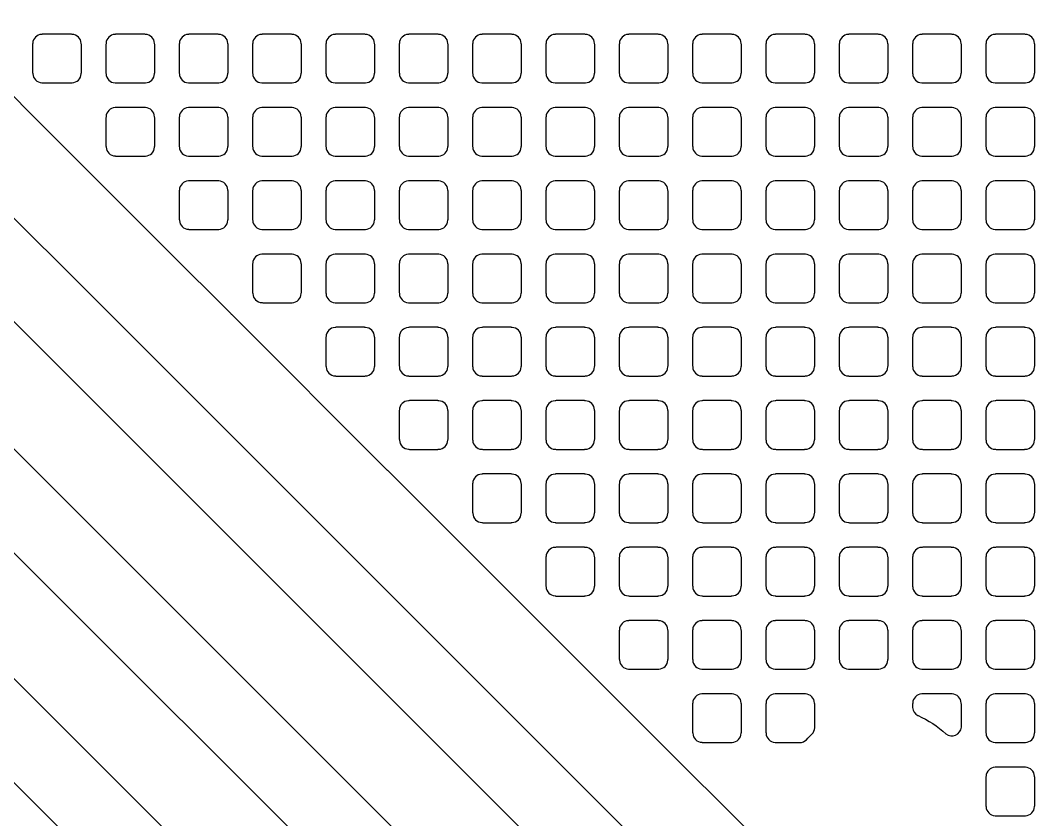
# Model space of a CAD drawing. Header units: millimetres. Extents: x 3440 to 3572, y 2 to 96.
# Drawn here: x 3526.866 to 3528.974, y 58.536 to 60.199 of the extents above; entities that cross this region are included whole.
import ezdxf

# ---------------------------------------------------------------- set-up
doc = ezdxf.new("R2010")
doc.units = ezdxf.units.MM
doc.header["$LTSCALE"] = 23.1
doc.layers.add('gbr-dxf', color=7, linetype='CONTINUOUS')

msp = doc.modelspace()

# ---------------------------------------------------------------- linework, layer by layer
at = {"layer": 'gbr-dxf', "linetype": 'Continuous'}
for points in [[(3528.21, 57.2557), (3525.6624, 59.8033, -0.041025), (3525.6544, 59.8128, -0.164875), (3523.4951, 66.183, -0.009972)], [(3523.6475, 66.1809, 0.164763), (3525.7739, 59.9073), (3528.315, 57.3663, -0.013686)], [(3528.4854, 57.4579), (3525.9145, 60.0288, -0.041071), (3525.9062, 60.0381, -0.164322), (3523.8291, 66.1836, -0.007717)], [(3523.9815, 66.1834, 0.164179), (3526.0241, 60.1348), (3528.5916, 57.5673, -0.008541)], [(3528.7117, 57.7123), (3526.1736, 60.2504, -0.047409), (3526.1639, 60.2609, -0.163793), (3524.1677, 66.1912, -0.009935)], [(3524.3201, 66.189, 0.163577), (3526.2816, 60.3579), (3528.821, 57.8184, -0.008901)], [(3528.9454, 57.9461), (3527.6296, 59.262, -0.019428), (3527.6284, 59.2633), (3527.3059, 59.5858, -0.028666), (3527.3039, 59.5878), (3527.1724, 59.7193, -0.01762), (3527.1712, 59.7205), (3527.1531, 59.7386, -0.018376), (3527.1519, 59.7398), (3527.0207, 59.8711, -0.035312), (3527.0182, 59.8735), (3526.7152, 60.1766, -0.016557)]]:
    msp.add_lwpolyline(points, format="xyb", dxfattribs=at)
for points in [[(3526.8911, 60.0894, -0.138798), (3526.8917, 60.0874, 0.393761), (3526.9104, 60.0687, -0.139228), (3526.9124, 60.0681), (3526.9715, 60.0681, -0.095462), (3526.9734, 60.0685, 0.393729), (3526.9922, 60.0874, -0.09841), (3526.9927, 60.0893), (3526.9927, 60.1484, -0.101214), (3526.9922, 60.1503, 0.393729), (3526.9734, 60.1692, -0.101678), (3526.9714, 60.1697), (3526.9124, 60.1697, -0.104567), (3526.9104, 60.1692, 0.393729), (3526.8915, 60.1503, -0.088868), (3526.8911, 60.1486)], [(3527.0435, 60.0893, -0.098843), (3527.0439, 60.0874, 0.393729), (3527.0628, 60.0685, -0.095482), (3527.0647, 60.0681), (3527.124, 60.0681, -0.092621), (3527.1258, 60.0685, 0.393729), (3527.1446, 60.0873, -0.09841), (3527.1451, 60.0893), (3527.1451, 60.1483, -0.101214), (3527.1446, 60.1503, 0.393729), (3527.1257, 60.1692, -0.104195), (3527.1237, 60.1697), (3527.0647, 60.1697, -0.095462), (3527.0628, 60.1692, 0.393729), (3527.044, 60.1504, -0.101678), (3527.0435, 60.1484)], [(3527.1959, 60.0892, -0.095462), (3527.1963, 60.0873, 0.393729), (3527.2152, 60.0685, -0.088868), (3527.2169, 60.0681), (3527.2763, 60.0681, -0.098843), (3527.2782, 60.0685, 0.393729), (3527.2971, 60.0874, -0.088868), (3527.2974, 60.0891), (3527.2974, 60.1486, -0.092621), (3527.297, 60.1504, 0.393729), (3527.2782, 60.1692, -0.09841), (3527.2763, 60.1697), (3527.2171, 60.1697, -0.101214), (3527.2152, 60.1692, 0.393729), (3527.1963, 60.1503, -0.09841), (3527.1959, 60.1484)], [(3527.3482, 60.0893, -0.101214), (3527.3487, 60.0873, 0.393729), (3527.3676, 60.0685, -0.092282), (3527.3694, 60.0681), (3527.4288, 60.0681, -0.089302), (3527.4305, 60.0685, 0.393729), (3527.4494, 60.0873, -0.107228), (3527.4499, 60.0894), (3527.4499, 60.1485, -0.098843), (3527.4495, 60.1504, 0.393729), (3527.4306, 60.1692, -0.095482), (3527.4288, 60.1697), (3527.3695, 60.1697, -0.098843), (3527.3676, 60.1692, 0.393729), (3527.3487, 60.1504, -0.104195), (3527.3482, 60.1483)], [(3527.5007, 60.089, -0.089302), (3527.5011, 60.0873, 0.393729), (3527.52, 60.0685, -0.088868), (3527.5217, 60.0681), (3527.5811, 60.0681, -0.098843), (3527.583, 60.0685, 0.393729), (3527.6019, 60.0874, -0.095482), (3527.6023, 60.0892), (3527.6023, 60.1484, -0.098843), (3527.6018, 60.1504, 0.393729), (3527.583, 60.1692, -0.09841), (3527.5811, 60.1697), (3527.5219, 60.1697, -0.101214), (3527.52, 60.1692, 0.393729), (3527.5011, 60.1503, -0.092282), (3527.5007, 60.1485)], [(3527.6531, 60.0894, -0.101214), (3527.6536, 60.0874, 0.393729), (3527.6724, 60.0685, -0.09841), (3527.6743, 60.0681), (3527.7335, 60.0681, -0.095462), (3527.7354, 60.0685, 0.393729), (3527.7542, 60.0874, -0.095482), (3527.7547, 60.0892), (3527.7547, 60.1484, -0.098843), (3527.7542, 60.1503, 0.393729), (3527.7354, 60.1692, -0.101678), (3527.7334, 60.1697), (3527.6744, 60.1697, -0.104567), (3527.6723, 60.1692, 0.393729), (3527.6535, 60.1503, -0.092282), (3527.6531, 60.1485)], [(3527.8055, 60.0893, -0.098843), (3527.8059, 60.0873, 0.393729), (3527.8248, 60.0685, -0.092282), (3527.8266, 60.0681), (3527.886, 60.0681, -0.089302), (3527.8877, 60.0685, 0.393729), (3527.9066, 60.0873, -0.09841), (3527.907, 60.0892), (3527.907, 60.1486, -0.089302), (3527.9067, 60.1504, 0.393729), (3527.8878, 60.1692, -0.095482), (3527.886, 60.1697), (3527.8267, 60.1697, -0.098843), (3527.8248, 60.1692, 0.393729), (3527.8059, 60.1504, -0.101678), (3527.8055, 60.1484)], [(3527.9578, 60.0892, -0.098843), (3527.9583, 60.0873, 0.393729), (3527.9772, 60.0685, -0.088868), (3527.9789, 60.0681), (3528.0383, 60.0681, -0.098843), (3528.0402, 60.0685, 0.393729), (3528.0591, 60.0874, -0.09841), (3528.0595, 60.0893), (3528.0595, 60.1484, -0.101214), (3528.059, 60.1504, 0.393729), (3528.0402, 60.1692, -0.09841), (3528.0383, 60.1697), (3527.9791, 60.1697, -0.101214), (3527.9772, 60.1692, 0.393729), (3527.9583, 60.1503, -0.101678), (3527.9578, 60.1484)], [(3528.1103, 60.0892, -0.095462), (3528.1107, 60.0874, 0.393729), (3528.1296, 60.0685, -0.095482), (3528.1315, 60.0681), (3528.1908, 60.0681, -0.092621), (3528.1926, 60.0685, 0.393729), (3528.2114, 60.0873, -0.101678), (3528.2119, 60.0893), (3528.2119, 60.1483, -0.104567), (3528.2114, 60.1503, 0.393729), (3528.1925, 60.1692, -0.104195), (3528.1905, 60.1697), (3528.1315, 60.1697, -0.095462), (3528.1296, 60.1692, 0.393729), (3528.1108, 60.1504, -0.09841), (3528.1103, 60.1485)], [(3528.2627, 60.0894, -0.101214), (3528.2632, 60.0874, 0.393729), (3528.282, 60.0685, -0.09841), (3528.2839, 60.0681), (3528.3431, 60.0681, -0.095462), (3528.345, 60.0685, 0.393729), (3528.3638, 60.0874, -0.095482), (3528.3643, 60.0892), (3528.3643, 60.1484, -0.098843), (3528.3638, 60.1503, 0.393729), (3528.345, 60.1692, -0.101678), (3528.343, 60.1697), (3528.284, 60.1697, -0.104567), (3528.282, 60.1692, 0.393729), (3528.2631, 60.1503, -0.092282), (3528.2627, 60.1485)], [(3528.4151, 60.0892, -0.095462), (3528.4155, 60.0873, 0.393729), (3528.4344, 60.0685, -0.088868), (3528.4361, 60.0681), (3528.4955, 60.0681, -0.098843), (3528.4974, 60.0685, 0.393729), (3528.5163, 60.0874, -0.088868), (3528.5166, 60.0891), (3528.5166, 60.1486, -0.092621), (3528.5162, 60.1504, 0.393729), (3528.4974, 60.1692, -0.09841), (3528.4955, 60.1697), (3528.4363, 60.1697, -0.101214), (3528.4344, 60.1692, 0.393729), (3528.4155, 60.1503, -0.09841), (3528.4151, 60.1484)], [(3528.5674, 60.0893, -0.101214), (3528.5679, 60.0873, 0.393729), (3528.5868, 60.0685, -0.092282), (3528.5886, 60.0681), (3528.648, 60.0681, -0.089302), (3528.6497, 60.0685, 0.393729), (3528.6686, 60.0873, -0.107228), (3528.6691, 60.0894), (3528.6691, 60.1485, -0.098843), (3528.6687, 60.1504, 0.393729), (3528.6498, 60.1692, -0.095482), (3528.648, 60.1697), (3528.5887, 60.1697, -0.098843), (3528.5868, 60.1692, 0.393729), (3528.5679, 60.1504, -0.104195), (3528.5674, 60.1483)], [(3528.7199, 60.089, -0.089302), (3528.7203, 60.0873, 0.393729), (3528.7392, 60.0685, -0.088868), (3528.7409, 60.0681), (3528.8003, 60.0681, -0.098843), (3528.8022, 60.0685, 0.393729), (3528.8211, 60.0874, -0.095482), (3528.8215, 60.0892), (3528.8215, 60.1484, -0.098843), (3528.821, 60.1504, 0.393729), (3528.8022, 60.1692, -0.09841), (3528.8003, 60.1697), (3528.7411, 60.1697, -0.101214), (3528.7392, 60.1692, 0.393729), (3528.7203, 60.1503, -0.092282), (3528.7199, 60.1485)], [(3528.8723, 60.0892, -0.095462), (3528.8727, 60.0873, 0.393729), (3528.8916, 60.0685, -0.092282), (3528.8934, 60.0681), (3528.9528, 60.0681, -0.089302), (3528.9545, 60.0685, 0.393729), (3528.9734, 60.0873, -0.101678), (3528.9739, 60.0893), (3528.9739, 60.1486, -0.092621), (3528.9735, 60.1504, 0.393729), (3528.9546, 60.1692, -0.095482), (3528.9528, 60.1697), (3528.8935, 60.1697, -0.098843), (3528.8916, 60.1692, 0.393729), (3528.8727, 60.1504, -0.09841), (3528.8723, 60.1484)], [(3527.0435, 59.9369, -0.13887), (3527.0441, 59.935, 0.393742), (3527.0628, 59.9163, -0.144831), (3527.0648, 59.9156), (3527.1238, 59.9156, -0.101214), (3527.1258, 59.9161, 0.393729), (3527.1446, 59.9349, -0.09841), (3527.1451, 59.9369), (3527.1451, 59.9959, -0.101214), (3527.1446, 59.9979, 0.393729), (3527.1257, 60.0168, -0.107228), (3527.1237, 60.0173), (3527.0647, 60.0173, -0.098843), (3527.0628, 60.0168, 0.393729), (3527.044, 59.998, -0.101678), (3527.0435, 59.996)], [(3527.1959, 59.9368, -0.095462), (3527.1963, 59.9349, 0.393729), (3527.2152, 59.9161, -0.09841), (3527.2171, 59.9156), (3527.2761, 59.9156, -0.10699), (3527.2782, 59.9161, 0.393729), (3527.2971, 59.935, -0.088868), (3527.2974, 59.9367), (3527.2974, 59.9962, -0.092621), (3527.297, 59.998, 0.393729), (3527.2782, 60.0168, -0.101678), (3527.2762, 60.0173), (3527.2172, 60.0173, -0.104567), (3527.2152, 60.0168, 0.393729), (3527.1963, 59.9979, -0.09841), (3527.1959, 59.996)], [(3527.3482, 59.9369, -0.101214), (3527.3487, 59.9349, 0.393729), (3527.3676, 59.9161, -0.101678), (3527.3695, 59.9156), (3527.4286, 59.9156, -0.098843), (3527.4305, 59.9161, 0.393729), (3527.4494, 59.9349, -0.107228), (3527.4499, 59.937), (3527.4499, 59.9961, -0.098843), (3527.4495, 59.998, 0.393729), (3527.4306, 60.0168, -0.09841), (3527.4287, 60.0173), (3527.3696, 60.0173, -0.101214), (3527.3676, 60.0168, 0.393729), (3527.3487, 59.998, -0.104195), (3527.3482, 59.9959)], [(3527.5007, 59.9366, -0.089302), (3527.5011, 59.9349, 0.393729), (3527.52, 59.9161, -0.09841), (3527.5219, 59.9156), (3527.5809, 59.9156, -0.10699), (3527.583, 59.9161, 0.393729), (3527.6019, 59.935, -0.095482), (3527.6023, 59.9368), (3527.6023, 59.996, -0.098843), (3527.6018, 59.998, 0.393729), (3527.583, 60.0168, -0.101678), (3527.581, 60.0173), (3527.522, 60.0173, -0.104567), (3527.52, 60.0168, 0.393729), (3527.5011, 59.9979, -0.092282), (3527.5007, 59.9961)], [(3527.6531, 59.937, -0.101214), (3527.6536, 59.935, 0.393729), (3527.6724, 59.9161, -0.107228), (3527.6745, 59.9156), (3527.7334, 59.9156, -0.104567), (3527.7354, 59.9161, 0.393729), (3527.7542, 59.935, -0.095482), (3527.7547, 59.9368), (3527.7547, 59.996, -0.098843), (3527.7542, 59.9979, 0.393729), (3527.7354, 60.0168, -0.104195), (3527.7333, 60.0173), (3527.6744, 60.0173, -0.10699), (3527.6723, 60.0168, 0.393729), (3527.6535, 59.9979, -0.092282), (3527.6531, 59.9961)], [(3527.8055, 59.9369, -0.098843), (3527.8059, 59.9349, 0.393729), (3527.8248, 59.9161, -0.101678), (3527.8267, 59.9156), (3527.8858, 59.9156, -0.098843), (3527.8877, 59.9161, 0.393729), (3527.9066, 59.9349, -0.09841), (3527.907, 59.9368), (3527.907, 59.9962, -0.089302), (3527.9067, 59.998, 0.393729), (3527.8878, 60.0168, -0.09841), (3527.8859, 60.0173), (3527.8268, 60.0173, -0.101214), (3527.8248, 60.0168, 0.393729), (3527.8059, 59.998, -0.101678), (3527.8055, 59.996)], [(3527.9578, 59.9368, -0.098843), (3527.9583, 59.9349, 0.393729), (3527.9772, 59.9161, -0.09841), (3527.9791, 59.9156), (3528.0381, 59.9156, -0.10699), (3528.0402, 59.9161, 0.393729), (3528.0591, 59.935, -0.09841), (3528.0595, 59.9369), (3528.0595, 59.996, -0.101214), (3528.059, 59.998, 0.393729), (3528.0402, 60.0168, -0.101678), (3528.0382, 60.0173), (3527.9792, 60.0173, -0.104567), (3527.9772, 60.0168, 0.393729), (3527.9583, 59.9979, -0.101678), (3527.9578, 59.996)], [(3528.1103, 59.9368, -0.095462), (3528.1107, 59.935, 0.393729), (3528.1296, 59.9161, -0.104195), (3528.1316, 59.9156), (3528.1906, 59.9156, -0.101214), (3528.1926, 59.9161, 0.393729), (3528.2114, 59.9349, -0.101678), (3528.2119, 59.9369), (3528.2119, 59.9959, -0.104567), (3528.2114, 59.9979, 0.393729), (3528.1925, 60.0168, -0.107228), (3528.1905, 60.0173), (3528.1315, 60.0173, -0.098843), (3528.1296, 60.0168, 0.393729), (3528.1108, 59.998, -0.09841), (3528.1103, 59.9961)], [(3528.2627, 59.937, -0.101214), (3528.2632, 59.935, 0.393729), (3528.282, 59.9161, -0.107228), (3528.2841, 59.9156), (3528.343, 59.9156, -0.104567), (3528.345, 59.9161, 0.393729), (3528.3638, 59.935, -0.095482), (3528.3643, 59.9368), (3528.3643, 59.996, -0.098843), (3528.3638, 59.9979, 0.393729), (3528.345, 60.0168, -0.104195), (3528.3429, 60.0173), (3528.284, 60.0173, -0.10699), (3528.282, 60.0168, 0.393729), (3528.2631, 59.9979, -0.092282), (3528.2627, 59.9961)], [(3528.4151, 59.9368, -0.095462), (3528.4155, 59.9349, 0.393729), (3528.4344, 59.9161, -0.09841), (3528.4363, 59.9156), (3528.4953, 59.9156, -0.10699), (3528.4974, 59.9161, 0.393729), (3528.5163, 59.935, -0.088868), (3528.5166, 59.9367), (3528.5166, 59.9962, -0.092621), (3528.5162, 59.998, 0.393729), (3528.4974, 60.0168, -0.101678), (3528.4954, 60.0173), (3528.4364, 60.0173, -0.104567), (3528.4344, 60.0168, 0.393729), (3528.4155, 59.9979, -0.09841), (3528.4151, 59.996)], [(3528.5674, 59.9369, -0.101214), (3528.5679, 59.9349, 0.393729), (3528.5868, 59.9161, -0.101678), (3528.5887, 59.9156), (3528.6478, 59.9156, -0.098843), (3528.6497, 59.9161, 0.393729), (3528.6686, 59.9349, -0.107228), (3528.6691, 59.937), (3528.6691, 59.9961, -0.098843), (3528.6687, 59.998, 0.393729), (3528.6498, 60.0168, -0.09841), (3528.6479, 60.0173), (3528.5888, 60.0173, -0.101214), (3528.5868, 60.0168, 0.393729), (3528.5679, 59.998, -0.104195), (3528.5674, 59.9959)], [(3528.7199, 59.9366, -0.089302), (3528.7203, 59.9349, 0.393729), (3528.7392, 59.9161, -0.09841), (3528.7411, 59.9156), (3528.8001, 59.9156, -0.10699), (3528.8022, 59.9161, 0.393729), (3528.8211, 59.935, -0.095482), (3528.8215, 59.9368), (3528.8215, 59.996, -0.098843), (3528.821, 59.998, 0.393729), (3528.8022, 60.0168, -0.101678), (3528.8002, 60.0173), (3528.7412, 60.0173, -0.104567), (3528.7392, 60.0168, 0.393729), (3528.7203, 59.9979, -0.092282), (3528.7199, 59.9961)], [(3528.8723, 59.9368, -0.095462), (3528.8727, 59.9349, 0.393729), (3528.8916, 59.9161, -0.101678), (3528.8935, 59.9156), (3528.9526, 59.9156, -0.098843), (3528.9545, 59.9161, 0.393729), (3528.9734, 59.9349, -0.101678), (3528.9739, 59.9369), (3528.9739, 59.9962, -0.092621), (3528.9735, 59.998, 0.393729), (3528.9546, 60.0168, -0.09841), (3528.9527, 60.0173), (3528.8936, 60.0173, -0.101214), (3528.8916, 60.0168, 0.393729), (3528.8727, 59.998, -0.09841), (3528.8723, 59.996)], [(3527.1959, 59.7844, -0.134876), (3527.1965, 59.7825, 0.393778), (3527.2152, 59.7638, -0.135252), (3527.2171, 59.7632), (3527.2762, 59.7632, -0.104567), (3527.2782, 59.7637, 0.393729), (3527.2971, 59.7826, -0.088868), (3527.2974, 59.7843), (3527.2974, 59.8438, -0.092621), (3527.297, 59.8456, 0.393729), (3527.2782, 59.8644, -0.092282), (3527.2764, 59.8648), (3527.217, 59.8648, -0.095462), (3527.2152, 59.8644, 0.393729), (3527.1963, 59.8455, -0.09841), (3527.1959, 59.8436)], [(3527.3482, 59.7845, -0.101214), (3527.3487, 59.7825, 0.393729), (3527.3676, 59.7637, -0.09841), (3527.3695, 59.7632), (3527.4287, 59.7632, -0.095462), (3527.4305, 59.7637, 0.393729), (3527.4494, 59.7825, -0.107228), (3527.4499, 59.7846), (3527.4499, 59.8437, -0.098843), (3527.4495, 59.8456, 0.393729), (3527.4306, 59.8644, -0.088868), (3527.4289, 59.8648), (3527.3694, 59.8648, -0.092621), (3527.3676, 59.8644, 0.393729), (3527.3487, 59.8456, -0.104195), (3527.3482, 59.8435)], [(3527.5007, 59.7842, -0.089302), (3527.5011, 59.7825, 0.393729), (3527.52, 59.7637, -0.095482), (3527.5218, 59.7632), (3527.581, 59.7632, -0.104567), (3527.583, 59.7637, 0.393729), (3527.6019, 59.7826, -0.095482), (3527.6023, 59.7844), (3527.6023, 59.8436, -0.098843), (3527.6018, 59.8456, 0.393729), (3527.583, 59.8644, -0.092282), (3527.5812, 59.8648), (3527.5218, 59.8648, -0.095462), (3527.52, 59.8644, 0.393729), (3527.5011, 59.8455, -0.092282), (3527.5007, 59.8437)], [(3527.6531, 59.7846, -0.101214), (3527.6536, 59.7826, 0.393729), (3527.6724, 59.7637, -0.104195), (3527.6744, 59.7632), (3527.7334, 59.7632, -0.101214), (3527.7354, 59.7637, 0.393729), (3527.7542, 59.7826, -0.095482), (3527.7547, 59.7844), (3527.7547, 59.8436, -0.098843), (3527.7542, 59.8455, 0.393729), (3527.7354, 59.8644, -0.095482), (3527.7335, 59.8648), (3527.6743, 59.8648, -0.098843), (3527.6723, 59.8644, 0.393729), (3527.6535, 59.8455, -0.092282), (3527.6531, 59.8437)], [(3527.8055, 59.7845, -0.098843), (3527.8059, 59.7825, 0.393729), (3527.8248, 59.7637, -0.09841), (3527.8267, 59.7632), (3527.8859, 59.7632, -0.095462), (3527.8877, 59.7637, 0.393729), (3527.9066, 59.7825, -0.09841), (3527.907, 59.7844), (3527.907, 59.8438, -0.089302), (3527.9067, 59.8456, 0.393729), (3527.8878, 59.8644, -0.088868), (3527.8861, 59.8648), (3527.8266, 59.8648, -0.092621), (3527.8248, 59.8644, 0.393729), (3527.8059, 59.8456, -0.101678), (3527.8055, 59.8436)], [(3527.9578, 59.7844, -0.098843), (3527.9583, 59.7825, 0.393729), (3527.9772, 59.7637, -0.095482), (3527.979, 59.7632), (3528.0382, 59.7632, -0.104567), (3528.0402, 59.7637, 0.393729), (3528.0591, 59.7826, -0.09841), (3528.0595, 59.7845), (3528.0595, 59.8436, -0.101214), (3528.059, 59.8456, 0.393729), (3528.0402, 59.8644, -0.092282), (3528.0384, 59.8648), (3527.979, 59.8648, -0.095462), (3527.9772, 59.8644, 0.393729), (3527.9583, 59.8455, -0.101678), (3527.9578, 59.8436)], [(3528.1103, 59.7844, -0.095462), (3528.1107, 59.7826, 0.393729), (3528.1296, 59.7637, -0.101678), (3528.1316, 59.7632), (3528.1907, 59.7632, -0.098843), (3528.1926, 59.7637, 0.393729), (3528.2114, 59.7825, -0.101678), (3528.2119, 59.7845), (3528.2119, 59.8435, -0.104567), (3528.2114, 59.8455, 0.393729), (3528.1925, 59.8644, -0.09841), (3528.1906, 59.8648), (3528.1314, 59.8648, -0.089302), (3528.1296, 59.8644, 0.393729), (3528.1108, 59.8456, -0.09841), (3528.1103, 59.8437)], [(3528.2627, 59.7846, -0.101214), (3528.2632, 59.7826, 0.393729), (3528.282, 59.7637, -0.104195), (3528.284, 59.7632), (3528.343, 59.7632, -0.101214), (3528.345, 59.7637, 0.393729), (3528.3638, 59.7826, -0.095482), (3528.3643, 59.7844), (3528.3643, 59.8436, -0.098843), (3528.3638, 59.8455, 0.393729), (3528.345, 59.8644, -0.095482), (3528.3431, 59.8648), (3528.2839, 59.8648, -0.098843), (3528.282, 59.8644, 0.393729), (3528.2631, 59.8455, -0.092282), (3528.2627, 59.8437)], [(3528.4151, 59.7844, -0.095462), (3528.4155, 59.7825, 0.393729), (3528.4344, 59.7637, -0.095482), (3528.4362, 59.7632), (3528.4954, 59.7632, -0.104567), (3528.4974, 59.7637, 0.393729), (3528.5163, 59.7826, -0.088868), (3528.5166, 59.7843), (3528.5166, 59.8438, -0.092621), (3528.5162, 59.8456, 0.393729), (3528.4974, 59.8644, -0.092282), (3528.4956, 59.8648), (3528.4362, 59.8648, -0.095462), (3528.4344, 59.8644, 0.393729), (3528.4155, 59.8455, -0.09841), (3528.4151, 59.8436)], [(3528.5674, 59.7845, -0.101214), (3528.5679, 59.7825, 0.393729), (3528.5868, 59.7637, -0.09841), (3528.5887, 59.7632), (3528.6479, 59.7632, -0.095462), (3528.6497, 59.7637, 0.393729), (3528.6686, 59.7825, -0.107228), (3528.6691, 59.7846), (3528.6691, 59.8437, -0.098843), (3528.6687, 59.8456, 0.393729), (3528.6498, 59.8644, -0.088868), (3528.6481, 59.8648), (3528.5886, 59.8648, -0.092621), (3528.5868, 59.8644, 0.393729), (3528.5679, 59.8456, -0.104195), (3528.5674, 59.8435)], [(3528.7199, 59.7842, -0.089302), (3528.7203, 59.7825, 0.393729), (3528.7392, 59.7637, -0.095482), (3528.741, 59.7632), (3528.8002, 59.7632, -0.104567), (3528.8022, 59.7637, 0.393729), (3528.8211, 59.7826, -0.095482), (3528.8215, 59.7844), (3528.8215, 59.8436, -0.098843), (3528.821, 59.8456, 0.393729), (3528.8022, 59.8644, -0.092282), (3528.8004, 59.8648), (3528.741, 59.8648, -0.095462), (3528.7392, 59.8644, 0.393729), (3528.7203, 59.8455, -0.092282), (3528.7199, 59.8437)], [(3528.8723, 59.7844, -0.095462), (3528.8727, 59.7825, 0.393729), (3528.8916, 59.7637, -0.09841), (3528.8935, 59.7632), (3528.9527, 59.7632, -0.095462), (3528.9545, 59.7637, 0.393729), (3528.9734, 59.7825, -0.101678), (3528.9739, 59.7845), (3528.9739, 59.8438, -0.092621), (3528.9735, 59.8456, 0.393729), (3528.9546, 59.8644, -0.088868), (3528.9529, 59.8648), (3528.8934, 59.8648, -0.092621), (3528.8916, 59.8644, 0.393729), (3528.8727, 59.8456, -0.09841), (3528.8723, 59.8436)], [(3527.3482, 59.6321, -0.1407), (3527.3489, 59.6302, 0.393777), (3527.3676, 59.6115, -0.134481), (3527.3695, 59.6109), (3527.4287, 59.6109, -0.092621), (3527.4305, 59.6113, 0.393729), (3527.4494, 59.6301, -0.107228), (3527.4499, 59.6322), (3527.4499, 59.6913, -0.098843), (3527.4495, 59.6932, 0.393729), (3527.4306, 59.712, -0.092282), (3527.4288, 59.7124), (3527.3694, 59.7124, -0.095462), (3527.3676, 59.712, 0.393729), (3527.3487, 59.6932, -0.104195), (3527.3482, 59.6911)], [(3527.5007, 59.6318, -0.089302), (3527.5011, 59.6301, 0.393729), (3527.52, 59.6113, -0.092282), (3527.5217, 59.6109), (3527.581, 59.6109, -0.101214), (3527.583, 59.6113, 0.393729), (3527.6019, 59.6302, -0.095482), (3527.6023, 59.632), (3527.6023, 59.6912, -0.098843), (3527.6018, 59.6932, 0.393729), (3527.583, 59.712, -0.095482), (3527.5811, 59.7124), (3527.5219, 59.7124, -0.098843), (3527.52, 59.712, 0.393729), (3527.5011, 59.6931, -0.092282), (3527.5007, 59.6913)], [(3527.6531, 59.6322, -0.101214), (3527.6536, 59.6302, 0.393729), (3527.6724, 59.6113, -0.101678), (3527.6744, 59.6109), (3527.7335, 59.6109, -0.098843), (3527.7354, 59.6113, 0.393729), (3527.7542, 59.6302, -0.095482), (3527.7547, 59.632), (3527.7547, 59.6912, -0.098843), (3527.7542, 59.6931, 0.393729), (3527.7354, 59.712, -0.09841), (3527.7335, 59.7124), (3527.6743, 59.7124, -0.101214), (3527.6723, 59.712, 0.393729), (3527.6535, 59.6931, -0.092282), (3527.6531, 59.6913)], [(3527.8055, 59.632, -0.098843), (3527.8059, 59.6301, 0.393729), (3527.8248, 59.6113, -0.095482), (3527.8266, 59.6109), (3527.8859, 59.6109, -0.092621), (3527.8877, 59.6113, 0.393729), (3527.9066, 59.6301, -0.09841), (3527.907, 59.632), (3527.907, 59.6914, -0.089302), (3527.9067, 59.6932, 0.393729), (3527.8878, 59.712, -0.092282), (3527.886, 59.7124), (3527.8266, 59.7124, -0.095462), (3527.8248, 59.712, 0.393729), (3527.8059, 59.6932, -0.101678), (3527.8055, 59.6912)], [(3527.9578, 59.632, -0.098843), (3527.9583, 59.6301, 0.393729), (3527.9772, 59.6113, -0.092282), (3527.9789, 59.6109), (3528.0382, 59.6109, -0.101214), (3528.0402, 59.6113, 0.393729), (3528.0591, 59.6302, -0.09841), (3528.0595, 59.6321), (3528.0595, 59.6912, -0.101214), (3528.059, 59.6932, 0.393729), (3528.0402, 59.712, -0.095482), (3528.0383, 59.7124), (3527.9791, 59.7124, -0.098843), (3527.9772, 59.712, 0.393729), (3527.9583, 59.6931, -0.101678), (3527.9578, 59.6912)], [(3528.1103, 59.632, -0.095462), (3528.1107, 59.6302, 0.393729), (3528.1296, 59.6113, -0.09841), (3528.1315, 59.6109), (3528.1907, 59.6109, -0.095462), (3528.1926, 59.6113, 0.393729), (3528.2114, 59.6301, -0.101678), (3528.2119, 59.6321), (3528.2119, 59.6911, -0.104567), (3528.2114, 59.6931, 0.393729), (3528.1925, 59.712, -0.101678), (3528.1906, 59.7124), (3528.1314, 59.7124, -0.092621), (3528.1296, 59.712, 0.393729), (3528.1108, 59.6932, -0.09841), (3528.1103, 59.6913)], [(3528.2627, 59.6322, -0.101214), (3528.2632, 59.6302, 0.393729), (3528.282, 59.6113, -0.101678), (3528.284, 59.6109), (3528.3431, 59.6109, -0.098843), (3528.345, 59.6113, 0.393729), (3528.3638, 59.6302, -0.095482), (3528.3643, 59.632), (3528.3643, 59.6912, -0.098843), (3528.3638, 59.6931, 0.393729), (3528.345, 59.712, -0.09841), (3528.3431, 59.7124), (3528.2839, 59.7124, -0.101214), (3528.282, 59.712, 0.393729), (3528.2631, 59.6931, -0.092282), (3528.2627, 59.6913)], [(3528.4151, 59.632, -0.095462), (3528.4155, 59.6301, 0.393729), (3528.4344, 59.6113, -0.092282), (3528.4361, 59.6109), (3528.4955, 59.6109, -0.101214), (3528.4974, 59.6113, 0.393729), (3528.5163, 59.6302, -0.088868), (3528.5166, 59.6319), (3528.5166, 59.6914, -0.092621), (3528.5162, 59.6932, 0.393729), (3528.4974, 59.712, -0.095482), (3528.4955, 59.7124), (3528.4363, 59.7124, -0.098843), (3528.4344, 59.712, 0.393729), (3528.4155, 59.6931, -0.09841), (3528.4151, 59.6912)], [(3528.5674, 59.6321, -0.101214), (3528.5679, 59.6301, 0.393729), (3528.5868, 59.6113, -0.095482), (3528.5886, 59.6109), (3528.6479, 59.6109, -0.092621), (3528.6497, 59.6113, 0.393729), (3528.6686, 59.6301, -0.107228), (3528.6691, 59.6322), (3528.6691, 59.6913, -0.098843), (3528.6687, 59.6932, 0.393729), (3528.6498, 59.712, -0.092282), (3528.648, 59.7124), (3528.5886, 59.7124, -0.095462), (3528.5868, 59.712, 0.393729), (3528.5679, 59.6932, -0.104195), (3528.5674, 59.6911)], [(3528.7199, 59.6318, -0.089302), (3528.7203, 59.6301, 0.393729), (3528.7392, 59.6113, -0.092282), (3528.7409, 59.6109), (3528.8002, 59.6109, -0.101214), (3528.8022, 59.6113, 0.393729), (3528.8211, 59.6302, -0.095482), (3528.8215, 59.632), (3528.8215, 59.6912, -0.098843), (3528.821, 59.6932, 0.393729), (3528.8022, 59.712, -0.095482), (3528.8003, 59.7124), (3528.7411, 59.7124, -0.098843), (3528.7392, 59.712, 0.393729), (3528.7203, 59.6931, -0.092282), (3528.7199, 59.6913)], [(3528.8723, 59.632, -0.095462), (3528.8727, 59.6301, 0.393729), (3528.8916, 59.6113, -0.095482), (3528.8934, 59.6109), (3528.9527, 59.6109, -0.092621), (3528.9545, 59.6113, 0.393729), (3528.9734, 59.6301, -0.101678), (3528.9739, 59.6321), (3528.9739, 59.6914, -0.092621), (3528.9735, 59.6932, 0.393729), (3528.9546, 59.712, -0.092282), (3528.9528, 59.7124), (3528.8935, 59.7124, -0.095462), (3528.8916, 59.712, 0.393729), (3528.8727, 59.6932, -0.09841), (3528.8723, 59.6912)], [(3527.5007, 59.4795, -0.127205), (3527.5013, 59.4777, 0.393776), (3527.52, 59.459, -0.127694), (3527.5218, 59.4585), (3527.5811, 59.4585, -0.098843), (3527.583, 59.4589, 0.393729), (3527.6019, 59.4778, -0.095482), (3527.6023, 59.4796), (3527.6023, 59.5388, -0.098843), (3527.6018, 59.5408, 0.393729), (3527.583, 59.5596, -0.09841), (3527.5811, 59.5601), (3527.5219, 59.5601, -0.101214), (3527.52, 59.5596, 0.393729), (3527.5011, 59.5407, -0.092282), (3527.5007, 59.5389)], [(3527.6531, 59.4798, -0.101214), (3527.6536, 59.4778, 0.393729), (3527.6724, 59.4589, -0.09841), (3527.6743, 59.4585), (3527.7335, 59.4585, -0.095462), (3527.7354, 59.4589, 0.393729), (3527.7542, 59.4778, -0.095482), (3527.7547, 59.4796), (3527.7547, 59.5388, -0.098843), (3527.7542, 59.5407, 0.393729), (3527.7354, 59.5596, -0.101678), (3527.7334, 59.5601), (3527.6744, 59.5601, -0.104567), (3527.6723, 59.5596, 0.393729), (3527.6535, 59.5407, -0.092282), (3527.6531, 59.5389)], [(3527.8055, 59.4797, -0.098843), (3527.8059, 59.4777, 0.393729), (3527.8248, 59.4589, -0.092282), (3527.8266, 59.4585), (3527.886, 59.4585, -0.089302), (3527.8877, 59.4589, 0.393729), (3527.9066, 59.4777, -0.09841), (3527.907, 59.4796), (3527.907, 59.539, -0.089302), (3527.9067, 59.5408, 0.393729), (3527.8878, 59.5596, -0.095482), (3527.886, 59.5601), (3527.8267, 59.5601, -0.098843), (3527.8248, 59.5596, 0.393729), (3527.8059, 59.5408, -0.101678), (3527.8055, 59.5388)], [(3527.9578, 59.4796, -0.098843), (3527.9583, 59.4777, 0.393729), (3527.9772, 59.4589, -0.088868), (3527.9789, 59.4585), (3528.0383, 59.4585, -0.098843), (3528.0402, 59.4589, 0.393729), (3528.0591, 59.4778, -0.09841), (3528.0595, 59.4797), (3528.0595, 59.5388, -0.101214), (3528.059, 59.5408, 0.393729), (3528.0402, 59.5596, -0.09841), (3528.0383, 59.5601), (3527.9791, 59.5601, -0.101214), (3527.9772, 59.5596, 0.393729), (3527.9583, 59.5407, -0.101678), (3527.9578, 59.5388)], [(3528.1103, 59.4796, -0.095462), (3528.1107, 59.4778, 0.393729), (3528.1296, 59.4589, -0.095482), (3528.1315, 59.4585), (3528.1908, 59.4585, -0.092621), (3528.1926, 59.4589, 0.393729), (3528.2114, 59.4777, -0.101678), (3528.2119, 59.4797), (3528.2119, 59.5387, -0.104567), (3528.2114, 59.5407, 0.393729), (3528.1925, 59.5596, -0.104195), (3528.1905, 59.5601), (3528.1315, 59.5601, -0.095462), (3528.1296, 59.5596, 0.393729), (3528.1108, 59.5408, -0.09841), (3528.1103, 59.5389)], [(3528.2627, 59.4798, -0.101214), (3528.2632, 59.4778, 0.393729), (3528.282, 59.4589, -0.09841), (3528.2839, 59.4585), (3528.3431, 59.4585, -0.095462), (3528.345, 59.4589, 0.393729), (3528.3638, 59.4778, -0.095482), (3528.3643, 59.4796), (3528.3643, 59.5388, -0.098843), (3528.3638, 59.5407, 0.393729), (3528.345, 59.5596, -0.101678), (3528.343, 59.5601), (3528.284, 59.5601, -0.104567), (3528.282, 59.5596, 0.393729), (3528.2631, 59.5407, -0.092282), (3528.2627, 59.5389)], [(3528.4151, 59.4796, -0.095462), (3528.4155, 59.4777, 0.393729), (3528.4344, 59.4589, -0.088868), (3528.4361, 59.4585), (3528.4955, 59.4585, -0.098843), (3528.4974, 59.4589, 0.393729), (3528.5163, 59.4778, -0.088868), (3528.5166, 59.4795), (3528.5166, 59.539, -0.092621), (3528.5162, 59.5408, 0.393729), (3528.4974, 59.5596, -0.09841), (3528.4955, 59.5601), (3528.4363, 59.5601, -0.101214), (3528.4344, 59.5596, 0.393729), (3528.4155, 59.5407, -0.09841), (3528.4151, 59.5388)], [(3528.5674, 59.4797, -0.101214), (3528.5679, 59.4777, 0.393729), (3528.5868, 59.4589, -0.092282), (3528.5886, 59.4585), (3528.648, 59.4585, -0.089302), (3528.6497, 59.4589, 0.393729), (3528.6686, 59.4777, -0.107228), (3528.6691, 59.4798), (3528.6691, 59.5389, -0.098843), (3528.6687, 59.5408, 0.393729), (3528.6498, 59.5596, -0.095482), (3528.648, 59.5601), (3528.5887, 59.5601, -0.098843), (3528.5868, 59.5596, 0.393729), (3528.5679, 59.5408, -0.104195), (3528.5674, 59.5387)], [(3528.7199, 59.4794, -0.089302), (3528.7203, 59.4777, 0.393729), (3528.7392, 59.4589, -0.088868), (3528.7409, 59.4585), (3528.8003, 59.4585, -0.098843), (3528.8022, 59.4589, 0.393729), (3528.8211, 59.4778, -0.095482), (3528.8215, 59.4796), (3528.8215, 59.5388, -0.098843), (3528.821, 59.5408, 0.393729), (3528.8022, 59.5596, -0.09841), (3528.8003, 59.5601), (3528.7411, 59.5601, -0.101214), (3528.7392, 59.5596, 0.393729), (3528.7203, 59.5407, -0.092282), (3528.7199, 59.5389)], [(3528.8723, 59.4796, -0.095462), (3528.8727, 59.4777, 0.393729), (3528.8916, 59.4589, -0.092282), (3528.8934, 59.4585), (3528.9528, 59.4585, -0.089302), (3528.9545, 59.4589, 0.393729), (3528.9734, 59.4777, -0.101678), (3528.9739, 59.4797), (3528.9739, 59.539, -0.092621), (3528.9735, 59.5408, 0.393729), (3528.9546, 59.5596, -0.095482), (3528.9528, 59.5601), (3528.8935, 59.5601, -0.098843), (3528.8916, 59.5596, 0.393729), (3528.8727, 59.5408, -0.09841), (3528.8723, 59.5388)], [(3527.6531, 59.3274, -0.139526), (3527.6537, 59.3254, 0.393775), (3527.6724, 59.3067, -0.145433), (3527.6745, 59.306), (3527.7334, 59.306, -0.104567), (3527.7354, 59.3065, 0.393729), (3527.7542, 59.3254, -0.095482), (3527.7547, 59.3272), (3527.7547, 59.3864, -0.098843), (3527.7542, 59.3883, 0.393729), (3527.7354, 59.4072, -0.104195), (3527.7333, 59.4077), (3527.6744, 59.4077, -0.10699), (3527.6723, 59.4072, 0.393729), (3527.6535, 59.3883, -0.092282), (3527.6531, 59.3865)], [(3527.8055, 59.3273, -0.098843), (3527.8059, 59.3253, 0.393729), (3527.8248, 59.3065, -0.101678), (3527.8267, 59.306), (3527.8858, 59.306, -0.098843), (3527.8877, 59.3065, 0.393729), (3527.9066, 59.3253, -0.09841), (3527.907, 59.3272), (3527.907, 59.3866, -0.089302), (3527.9067, 59.3884, 0.393729), (3527.8878, 59.4072, -0.09841), (3527.8859, 59.4077), (3527.8268, 59.4077, -0.101214), (3527.8248, 59.4072, 0.393729), (3527.8059, 59.3884, -0.101678), (3527.8055, 59.3864)], [(3527.9578, 59.3272, -0.098843), (3527.9583, 59.3253, 0.393729), (3527.9772, 59.3065, -0.09841), (3527.9791, 59.306), (3528.0381, 59.306, -0.10699), (3528.0402, 59.3065, 0.393729), (3528.0591, 59.3254, -0.09841), (3528.0595, 59.3273), (3528.0595, 59.3864, -0.101214), (3528.059, 59.3884, 0.393729), (3528.0402, 59.4072, -0.101678), (3528.0382, 59.4077), (3527.9792, 59.4077, -0.104567), (3527.9772, 59.4072, 0.393729), (3527.9583, 59.3883, -0.101678), (3527.9578, 59.3864)], [(3528.1103, 59.3272, -0.095462), (3528.1107, 59.3254, 0.393729), (3528.1296, 59.3065, -0.104195), (3528.1316, 59.306), (3528.1906, 59.306, -0.101214), (3528.1926, 59.3065, 0.393729), (3528.2114, 59.3253, -0.101678), (3528.2119, 59.3273), (3528.2119, 59.3863, -0.104567), (3528.2114, 59.3883, 0.393729), (3528.1925, 59.4072, -0.107228), (3528.1905, 59.4077), (3528.1315, 59.4077, -0.098843), (3528.1296, 59.4072, 0.393729), (3528.1108, 59.3884, -0.09841), (3528.1103, 59.3865)], [(3528.2627, 59.3274, -0.101214), (3528.2632, 59.3254, 0.393729), (3528.282, 59.3065, -0.107228), (3528.2841, 59.306), (3528.343, 59.306, -0.104567), (3528.345, 59.3065, 0.393729), (3528.3638, 59.3254, -0.095482), (3528.3643, 59.3272), (3528.3643, 59.3864, -0.098843), (3528.3638, 59.3883, 0.393729), (3528.345, 59.4072, -0.104195), (3528.3429, 59.4077), (3528.284, 59.4077, -0.10699), (3528.282, 59.4072, 0.393729), (3528.2631, 59.3883, -0.092282), (3528.2627, 59.3865)], [(3528.4151, 59.3272, -0.095462), (3528.4155, 59.3253, 0.393729), (3528.4344, 59.3065, -0.09841), (3528.4363, 59.306), (3528.4953, 59.306, -0.10699), (3528.4974, 59.3065, 0.393729), (3528.5163, 59.3254, -0.088868), (3528.5166, 59.3271), (3528.5166, 59.3866, -0.092621), (3528.5162, 59.3884, 0.393729), (3528.4974, 59.4072, -0.101678), (3528.4954, 59.4077), (3528.4364, 59.4077, -0.104567), (3528.4344, 59.4072, 0.393729), (3528.4155, 59.3883, -0.09841), (3528.4151, 59.3864)], [(3528.5674, 59.3273, -0.101214), (3528.5679, 59.3253, 0.393729), (3528.5868, 59.3065, -0.101678), (3528.5887, 59.306), (3528.6478, 59.306, -0.098843), (3528.6497, 59.3065, 0.393729), (3528.6686, 59.3253, -0.107228), (3528.6691, 59.3274), (3528.6691, 59.3865, -0.098843), (3528.6687, 59.3884, 0.393729), (3528.6498, 59.4072, -0.09841), (3528.6479, 59.4077), (3528.5888, 59.4077, -0.101214), (3528.5868, 59.4072, 0.393729), (3528.5679, 59.3884, -0.104195), (3528.5674, 59.3863)], [(3528.7199, 59.327, -0.089302), (3528.7203, 59.3253, 0.393729), (3528.7392, 59.3065, -0.09841), (3528.7411, 59.306), (3528.8001, 59.306, -0.10699), (3528.8022, 59.3065, 0.393729), (3528.8211, 59.3254, -0.095482), (3528.8215, 59.3272), (3528.8215, 59.3864, -0.098843), (3528.821, 59.3884, 0.393729), (3528.8022, 59.4072, -0.101678), (3528.8002, 59.4077), (3528.7412, 59.4077, -0.104567), (3528.7392, 59.4072, 0.393729), (3528.7203, 59.3883, -0.092282), (3528.7199, 59.3865)], [(3528.8723, 59.3272, -0.095462), (3528.8727, 59.3253, 0.393729), (3528.8916, 59.3065, -0.101678), (3528.8935, 59.306), (3528.9526, 59.306, -0.098843), (3528.9545, 59.3065, 0.393729), (3528.9734, 59.3253, -0.101678), (3528.9739, 59.3273), (3528.9739, 59.3866, -0.092621), (3528.9735, 59.3884, 0.393729), (3528.9546, 59.4072, -0.09841), (3528.9527, 59.4077), (3528.8936, 59.4077, -0.101214), (3528.8916, 59.4072, 0.393729), (3528.8727, 59.3884, -0.09841), (3528.8723, 59.3864)], [(3527.8055, 59.1749, -0.135296), (3527.8061, 59.1729, 0.393773), (3527.8248, 59.1542, -0.135844), (3527.8267, 59.1536), (3527.8859, 59.1536, -0.095462), (3527.8877, 59.1541, 0.393729), (3527.9066, 59.1729, -0.09841), (3527.907, 59.1748), (3527.907, 59.2342, -0.089302), (3527.9067, 59.236, 0.393729), (3527.8878, 59.2548, -0.088868), (3527.8861, 59.2552), (3527.8266, 59.2552, -0.092621), (3527.8248, 59.2548, 0.393729), (3527.8059, 59.236, -0.101678), (3527.8055, 59.234)], [(3527.9578, 59.1748, -0.098843), (3527.9583, 59.1729, 0.393729), (3527.9772, 59.1541, -0.095482), (3527.979, 59.1536), (3528.0382, 59.1536, -0.104567), (3528.0402, 59.1541, 0.393729), (3528.0591, 59.173, -0.09841), (3528.0595, 59.1749), (3528.0595, 59.234, -0.101214), (3528.059, 59.236, 0.393729), (3528.0402, 59.2548, -0.092282), (3528.0384, 59.2552), (3527.979, 59.2552, -0.095462), (3527.9772, 59.2548, 0.393729), (3527.9583, 59.2359, -0.101678), (3527.9578, 59.234)], [(3528.1103, 59.1748, -0.095462), (3528.1107, 59.173, 0.393729), (3528.1296, 59.1541, -0.101678), (3528.1316, 59.1536), (3528.1907, 59.1536, -0.098843), (3528.1926, 59.1541, 0.393729), (3528.2114, 59.1729, -0.101678), (3528.2119, 59.1749), (3528.2119, 59.2339, -0.104567), (3528.2114, 59.2359, 0.393729), (3528.1925, 59.2548, -0.09841), (3528.1906, 59.2552), (3528.1314, 59.2552, -0.089302), (3528.1296, 59.2548, 0.393729), (3528.1108, 59.236, -0.09841), (3528.1103, 59.2341)], [(3528.2627, 59.175, -0.101214), (3528.2632, 59.173, 0.393729), (3528.282, 59.1541, -0.104195), (3528.284, 59.1536), (3528.343, 59.1536, -0.101214), (3528.345, 59.1541, 0.393729), (3528.3638, 59.173, -0.095482), (3528.3643, 59.1748), (3528.3643, 59.234, -0.098843), (3528.3638, 59.2359, 0.393729), (3528.345, 59.2548, -0.095482), (3528.3431, 59.2552), (3528.2839, 59.2552, -0.098843), (3528.282, 59.2548, 0.393729), (3528.2631, 59.2359, -0.092282), (3528.2627, 59.2341)], [(3528.4151, 59.1748, -0.095462), (3528.4155, 59.1729, 0.393729), (3528.4344, 59.1541, -0.095482), (3528.4362, 59.1536), (3528.4954, 59.1536, -0.104567), (3528.4974, 59.1541, 0.393729), (3528.5163, 59.173, -0.088868), (3528.5166, 59.1747), (3528.5166, 59.2342, -0.092621), (3528.5162, 59.236, 0.393729), (3528.4974, 59.2548, -0.092282), (3528.4956, 59.2552), (3528.4362, 59.2552, -0.095462), (3528.4344, 59.2548, 0.393729), (3528.4155, 59.2359, -0.09841), (3528.4151, 59.234)], [(3528.5674, 59.1749, -0.101214), (3528.5679, 59.1729, 0.393729), (3528.5868, 59.1541, -0.09841), (3528.5887, 59.1536), (3528.6479, 59.1536, -0.095462), (3528.6497, 59.1541, 0.393729), (3528.6686, 59.1729, -0.107228), (3528.6691, 59.175), (3528.6691, 59.2341, -0.098843), (3528.6687, 59.236, 0.393729), (3528.6498, 59.2548, -0.088868), (3528.6481, 59.2552), (3528.5886, 59.2552, -0.092621), (3528.5868, 59.2548, 0.393729), (3528.5679, 59.236, -0.104195), (3528.5674, 59.2339)], [(3528.7199, 59.1746, -0.089302), (3528.7203, 59.1729, 0.393729), (3528.7392, 59.1541, -0.095482), (3528.741, 59.1536), (3528.8002, 59.1536, -0.104567), (3528.8022, 59.1541, 0.393729), (3528.8211, 59.173, -0.095482), (3528.8215, 59.1748), (3528.8215, 59.234, -0.098843), (3528.821, 59.236, 0.393729), (3528.8022, 59.2548, -0.092282), (3528.8004, 59.2552), (3528.741, 59.2552, -0.095462), (3528.7392, 59.2548, 0.393729), (3528.7203, 59.2359, -0.092282), (3528.7199, 59.2341)], [(3528.8723, 59.1748, -0.095462), (3528.8727, 59.1729, 0.393729), (3528.8916, 59.1541, -0.09841), (3528.8935, 59.1536), (3528.9527, 59.1536, -0.095462), (3528.9545, 59.1541, 0.393729), (3528.9734, 59.1729, -0.101678), (3528.9739, 59.1749), (3528.9739, 59.2342, -0.092621), (3528.9735, 59.236, 0.393729), (3528.9546, 59.2548, -0.088868), (3528.9529, 59.2552), (3528.8934, 59.2552, -0.092621), (3528.8916, 59.2548, 0.393729), (3528.8727, 59.236, -0.09841), (3528.8723, 59.234)], [(3527.9578, 59.0224, -0.134876), (3527.9584, 59.0205, 0.393772), (3527.9772, 59.0018, -0.128775), (3527.979, 59.0013), (3528.0382, 59.0013, -0.101214), (3528.0402, 59.0017, 0.393729), (3528.0591, 59.0206, -0.09841), (3528.0595, 59.0225), (3528.0595, 59.0816, -0.101214), (3528.059, 59.0836, 0.393729), (3528.0402, 59.1024, -0.095482), (3528.0383, 59.1028), (3527.9791, 59.1028, -0.098843), (3527.9772, 59.1024, 0.393729), (3527.9583, 59.0835, -0.101678), (3527.9578, 59.0816)], [(3528.1103, 59.0224, -0.095462), (3528.1107, 59.0206, 0.393729), (3528.1296, 59.0017, -0.09841), (3528.1315, 59.0013), (3528.1907, 59.0013, -0.095462), (3528.1926, 59.0017, 0.393729), (3528.2114, 59.0205, -0.101678), (3528.2119, 59.0225), (3528.2119, 59.0815, -0.104567), (3528.2114, 59.0835, 0.393729), (3528.1925, 59.1024, -0.101678), (3528.1906, 59.1028), (3528.1314, 59.1028, -0.092621), (3528.1296, 59.1024, 0.393729), (3528.1108, 59.0836, -0.09841), (3528.1103, 59.0817)], [(3528.2627, 59.0226, -0.101214), (3528.2632, 59.0206, 0.393729), (3528.282, 59.0017, -0.101678), (3528.284, 59.0013), (3528.3431, 59.0013, -0.098843), (3528.345, 59.0017, 0.393729), (3528.3638, 59.0206, -0.095482), (3528.3643, 59.0224), (3528.3643, 59.0816, -0.098843), (3528.3638, 59.0835, 0.393729), (3528.345, 59.1024, -0.09841), (3528.3431, 59.1028), (3528.2839, 59.1028, -0.101214), (3528.282, 59.1024, 0.393729), (3528.2631, 59.0835, -0.092282), (3528.2627, 59.0817)], [(3528.4151, 59.0224, -0.095462), (3528.4155, 59.0205, 0.393729), (3528.4344, 59.0017, -0.092282), (3528.4361, 59.0013), (3528.4955, 59.0013, -0.101214), (3528.4974, 59.0017, 0.393729), (3528.5163, 59.0206, -0.088868), (3528.5166, 59.0223), (3528.5166, 59.0818, -0.092621), (3528.5162, 59.0836, 0.393729), (3528.4974, 59.1024, -0.095482), (3528.4955, 59.1028), (3528.4363, 59.1028, -0.098843), (3528.4344, 59.1024, 0.393729), (3528.4155, 59.0835, -0.09841), (3528.4151, 59.0816)], [(3528.5674, 59.0225, -0.101214), (3528.5679, 59.0205, 0.393729), (3528.5868, 59.0017, -0.095482), (3528.5886, 59.0013), (3528.6479, 59.0013, -0.092621), (3528.6497, 59.0017, 0.393729), (3528.6686, 59.0205, -0.107228), (3528.6691, 59.0226), (3528.6691, 59.0817, -0.098843), (3528.6687, 59.0836, 0.393729), (3528.6498, 59.1024, -0.092282), (3528.648, 59.1028), (3528.5886, 59.1028, -0.095462), (3528.5868, 59.1024, 0.393729), (3528.5679, 59.0836, -0.104195), (3528.5674, 59.0815)], [(3528.7199, 59.0222, -0.089302), (3528.7203, 59.0205, 0.393729), (3528.7392, 59.0017, -0.092282), (3528.7409, 59.0013), (3528.8002, 59.0013, -0.101214), (3528.8022, 59.0017, 0.393729), (3528.8211, 59.0206, -0.095482), (3528.8215, 59.0224), (3528.8215, 59.0816, -0.098843), (3528.821, 59.0836, 0.393729), (3528.8022, 59.1024, -0.095482), (3528.8003, 59.1028), (3528.7411, 59.1028, -0.098843), (3528.7392, 59.1024, 0.393729), (3528.7203, 59.0835, -0.092282), (3528.7199, 59.0817)], [(3528.8723, 59.0224, -0.095462), (3528.8727, 59.0205, 0.393729), (3528.8916, 59.0017, -0.095482), (3528.8934, 59.0013), (3528.9527, 59.0013, -0.092621), (3528.9545, 59.0017, 0.393729), (3528.9734, 59.0205, -0.101678), (3528.9739, 59.0225), (3528.9739, 59.0818, -0.092621), (3528.9735, 59.0836, 0.393729), (3528.9546, 59.1024, -0.092282), (3528.9528, 59.1028), (3528.8935, 59.1028, -0.095462), (3528.8916, 59.1024, 0.393729), (3528.8727, 59.0836, -0.09841), (3528.8723, 59.0816)], [(3528.1103, 58.87, -0.131302), (3528.1109, 58.8682, 0.393719), (3528.1296, 58.8495, -0.1315), (3528.1315, 58.8489), (3528.1908, 58.8489, -0.092621), (3528.1926, 58.8493, 0.393729), (3528.2114, 58.8681, -0.101678), (3528.2119, 58.8701), (3528.2119, 58.9291, -0.104567), (3528.2114, 58.9311, 0.393729), (3528.1925, 58.95, -0.104195), (3528.1905, 58.9505), (3528.1315, 58.9505, -0.095462), (3528.1296, 58.95, 0.393729), (3528.1108, 58.9312, -0.09841), (3528.1103, 58.9293)], [(3528.2627, 58.8702, -0.101214), (3528.2632, 58.8682, 0.393729), (3528.282, 58.8493, -0.09841), (3528.2839, 58.8489), (3528.3431, 58.8489, -0.095462), (3528.345, 58.8493, 0.393729), (3528.3638, 58.8682, -0.095482), (3528.3643, 58.87), (3528.3643, 58.9292, -0.098843), (3528.3638, 58.9311, 0.393729), (3528.345, 58.95, -0.101678), (3528.343, 58.9505), (3528.284, 58.9505, -0.104567), (3528.282, 58.95, 0.393729), (3528.2631, 58.9311, -0.092282), (3528.2627, 58.9293)], [(3528.4151, 58.87, -0.095462), (3528.4155, 58.8681, 0.393729), (3528.4344, 58.8493, -0.088868), (3528.4361, 58.8489), (3528.4955, 58.8489, -0.098843), (3528.4974, 58.8493, 0.393729), (3528.5163, 58.8682, -0.088868), (3528.5166, 58.8699), (3528.5166, 58.9294, -0.092621), (3528.5162, 58.9312, 0.393729), (3528.4974, 58.95, -0.09841), (3528.4955, 58.9505), (3528.4363, 58.9505, -0.101214), (3528.4344, 58.95, 0.393729), (3528.4155, 58.9311, -0.09841), (3528.4151, 58.9292)], [(3528.5674, 58.8701, -0.101214), (3528.5679, 58.8681, 0.393729), (3528.5868, 58.8493, -0.092282), (3528.5886, 58.8489), (3528.648, 58.8489, -0.089302), (3528.6497, 58.8493, 0.393729), (3528.6686, 58.8681, -0.107228), (3528.6691, 58.8702), (3528.6691, 58.9293, -0.098843), (3528.6687, 58.9312, 0.393729), (3528.6498, 58.95, -0.095482), (3528.648, 58.9505), (3528.5887, 58.9505, -0.098843), (3528.5868, 58.95, 0.393729), (3528.5679, 58.9312, -0.104195), (3528.5674, 58.9291)], [(3528.7199, 58.8698, -0.089302), (3528.7203, 58.8681, 0.393729), (3528.7392, 58.8493, -0.088868), (3528.7409, 58.8489), (3528.8003, 58.8489, -0.098843), (3528.8022, 58.8493, 0.393729), (3528.8211, 58.8682, -0.095482), (3528.8215, 58.87), (3528.8215, 58.9292, -0.098843), (3528.821, 58.9312, 0.393729), (3528.8022, 58.95, -0.09841), (3528.8003, 58.9505), (3528.7411, 58.9505, -0.101214), (3528.7392, 58.95, 0.393729), (3528.7203, 58.9311, -0.092282), (3528.7199, 58.9293)], [(3528.8723, 58.87, -0.095462), (3528.8727, 58.8681, 0.393729), (3528.8916, 58.8493, -0.092282), (3528.8934, 58.8489), (3528.9528, 58.8489, -0.089302), (3528.9545, 58.8493, 0.393729), (3528.9734, 58.8681, -0.101678), (3528.9739, 58.8701), (3528.9739, 58.9294, -0.092621), (3528.9735, 58.9312, 0.393729), (3528.9546, 58.95, -0.095482), (3528.9528, 58.9505), (3528.8935, 58.9505, -0.098843), (3528.8916, 58.95, 0.393729), (3528.8727, 58.9312, -0.09841), (3528.8723, 58.9292)], [(3528.2627, 58.7177, -0.137139), (3528.2633, 58.7158, 0.393718), (3528.282, 58.6971, -0.142774), (3528.284, 58.6964), (3528.343, 58.6964, -0.104567), (3528.345, 58.6969, 0.393729), (3528.3638, 58.7158, -0.095482), (3528.3643, 58.7176), (3528.3643, 58.7768, -0.098843), (3528.3638, 58.7787, 0.393729), (3528.345, 58.7976, -0.104195), (3528.3429, 58.7981), (3528.284, 58.7981, -0.10699), (3528.282, 58.7976, 0.393729), (3528.2631, 58.7787, -0.092282), (3528.2627, 58.7769)], [(3528.4151, 58.7178, -0.104567), (3528.4156, 58.7158, 0.393729), (3528.4344, 58.6969, -0.107228), (3528.4365, 58.6964), (3528.4854, 58.6964, -0.047608), (3528.4858, 58.6965, 0.192269), (3528.4993, 58.7024, -0.020505), (3528.5109, 58.7143), (3528.5109, 58.7143, 0.181391), (3528.5166, 58.7271), (3528.5166, 58.7768, -0.098843), (3528.5162, 58.7787, 0.393729), (3528.4973, 58.7976, -0.107228), (3528.4953, 58.7981), (3528.4363, 58.7981, -0.098843), (3528.4344, 58.7976, 0.393729), (3528.4156, 58.7788, -0.104195), (3528.4151, 58.7768)], [(3528.7199, 58.7693, 0.267621), (3528.7312, 58.7528), (3528.7314, 58.7527, -0.086355), (3528.7895, 58.7144, 0.581156), (3528.8215, 58.7285), (3528.8215, 58.7767, -0.104567), (3528.821, 58.7787, 0.393729), (3528.8021, 58.7976, -0.107228), (3528.8001, 58.7981), (3528.7411, 58.7981, -0.098843), (3528.7392, 58.7976, 0.393729), (3528.7204, 58.7788, -0.09841), (3528.7199, 58.7769)], [(3528.8723, 58.7176, -0.095462), (3528.8727, 58.7157, 0.393729), (3528.8916, 58.6969, -0.101678), (3528.8935, 58.6964), (3528.9526, 58.6964, -0.098843), (3528.9545, 58.6969, 0.393729), (3528.9734, 58.7157, -0.101678), (3528.9739, 58.7177), (3528.9739, 58.777, -0.092621), (3528.9735, 58.7788, 0.393729), (3528.9546, 58.7976, -0.09841), (3528.9527, 58.7981), (3528.8936, 58.7981, -0.101214), (3528.8916, 58.7976, 0.393729), (3528.8727, 58.7788, -0.09841), (3528.8723, 58.7768)], [(3528.8723, 58.5652, -0.095462), (3528.8727, 58.5633, 0.393729), (3528.8916, 58.5445, -0.09841), (3528.8935, 58.544), (3528.9527, 58.544, -0.095462), (3528.9545, 58.5445, 0.393729), (3528.9734, 58.5633, -0.101678), (3528.9739, 58.5653), (3528.9739, 58.6246, -0.092621), (3528.9735, 58.6264, 0.393729), (3528.9546, 58.6452, -0.088868), (3528.9529, 58.6456), (3528.8934, 58.6456, -0.092621), (3528.8916, 58.6452, 0.393729), (3528.8727, 58.6264, -0.09841), (3528.8723, 58.6244)]]:
    msp.add_lwpolyline(points, format="xyb", close=True, dxfattribs=at)

doc.saveas('drawing.dxf')
